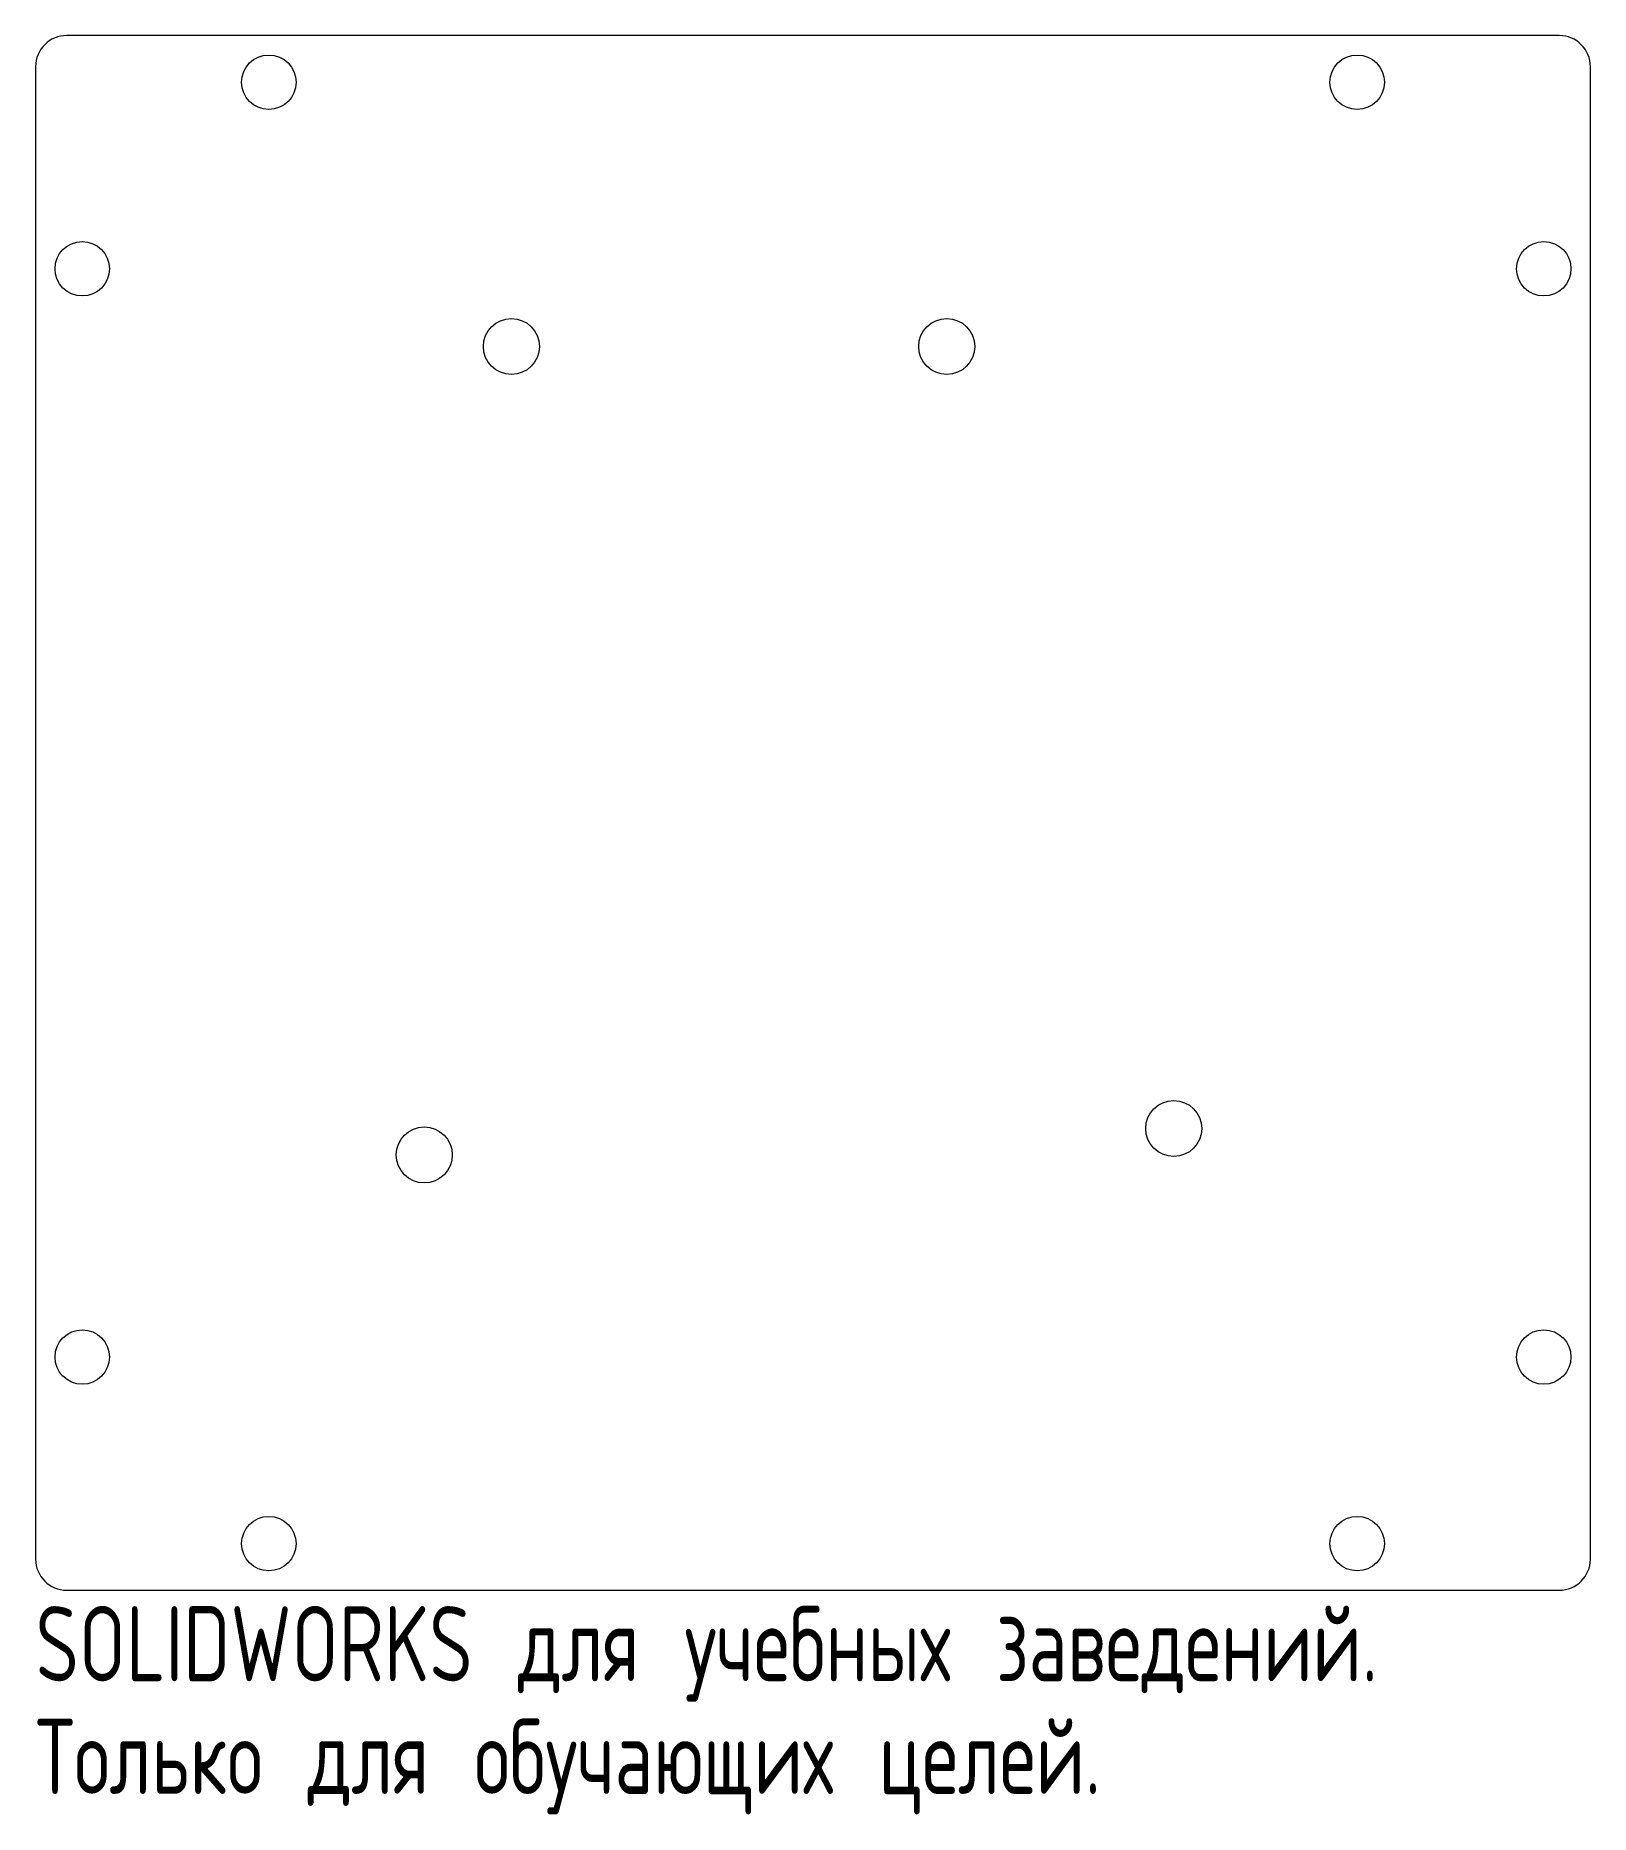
# Model space of a CAD drawing. Header units: millimetres. Extents: x -50 to 50, y -64 to 50.
import ezdxf

# ---------------------------------------------------------------- set-up
doc = ezdxf.new("R2010")
doc.units = ezdxf.units.MM
doc.styles.add('SLDTEXTSTYLE0', font='TXT', dxfattribs={"width": 0.7, "bigfont": 'bigfont'})

msp = doc.modelspace()

# ---------------------------------------------------------------- linework, layer by layer
at = {"color": 7, "linetype": 'Continuous', "lineweight": 15}
for p, q in [((48, 50), (-48, 50)), ((-50, 48), (-50, -48)), ((50, -48), (50, 48)), ((-48, -50), (48, -50))]:
    msp.add_line(p, q, dxfattribs=at)
for centre, radius in [((-35, 47), 1.75), ((35, 47), 1.75), ((-47, 35), 1.75), ((47, 35), 1.75), ((-19.4, 30), 1.8), ((8.6, 30), 1.8), ((23.2, -20.3), 1.8), ((-25, -22), 1.8), ((-47, -35), 1.75), ((47, -35), 1.75), ((-35, -47), 1.75), ((35, -47), 1.75)]:
    msp.add_circle(centre, radius, dxfattribs=at)
for centre, start, end in [((-48, 48), 90, 180), ((48, 48), 0, 90), ((-48, -48), 180, 270), ((48, -48), 270, 0)]:
    msp.add_arc(centre, 2, start, end, dxfattribs=at)

# ---------------------------------------------------------------- texts
at = {"color": 7, "linetype": 'Continuous', "char_height": 4.83362, "attachment_point": 1, "style": 'SLDTEXTSTYLE0'}
for s, insert in [('SOLIDWORKS \\M+18474\\M+1847C\\M+18491 \\M+18485\\M+18489\\M+18475\\M+18471\\M+1847E\\M+1848D\\M+18487 \\M+18478\\M+18470\\M+18472\\M+18475\\M+18474\\M+18475\\M+1847E\\M+18479\\M+1847A.', (-50, -51.02)), ('\\M+18453\\M+18480\\M+1847C\\M+1848E\\M+1847B\\M+18480 \\M+18474\\M+1847C\\M+18491 \\M+18480\\M+18471\\M+18485\\M+18489\\M+18470\\M+18490\\M+1848B\\M+18479\\M+18487 \\M+18488\\M+18475\\M+1847C\\M+18475\\M+1847A.', (-50, -58.27))]:
    msp.add_mtext(s, dxfattribs=dict(at, insert=insert))

doc.saveas('drawing.dxf')
